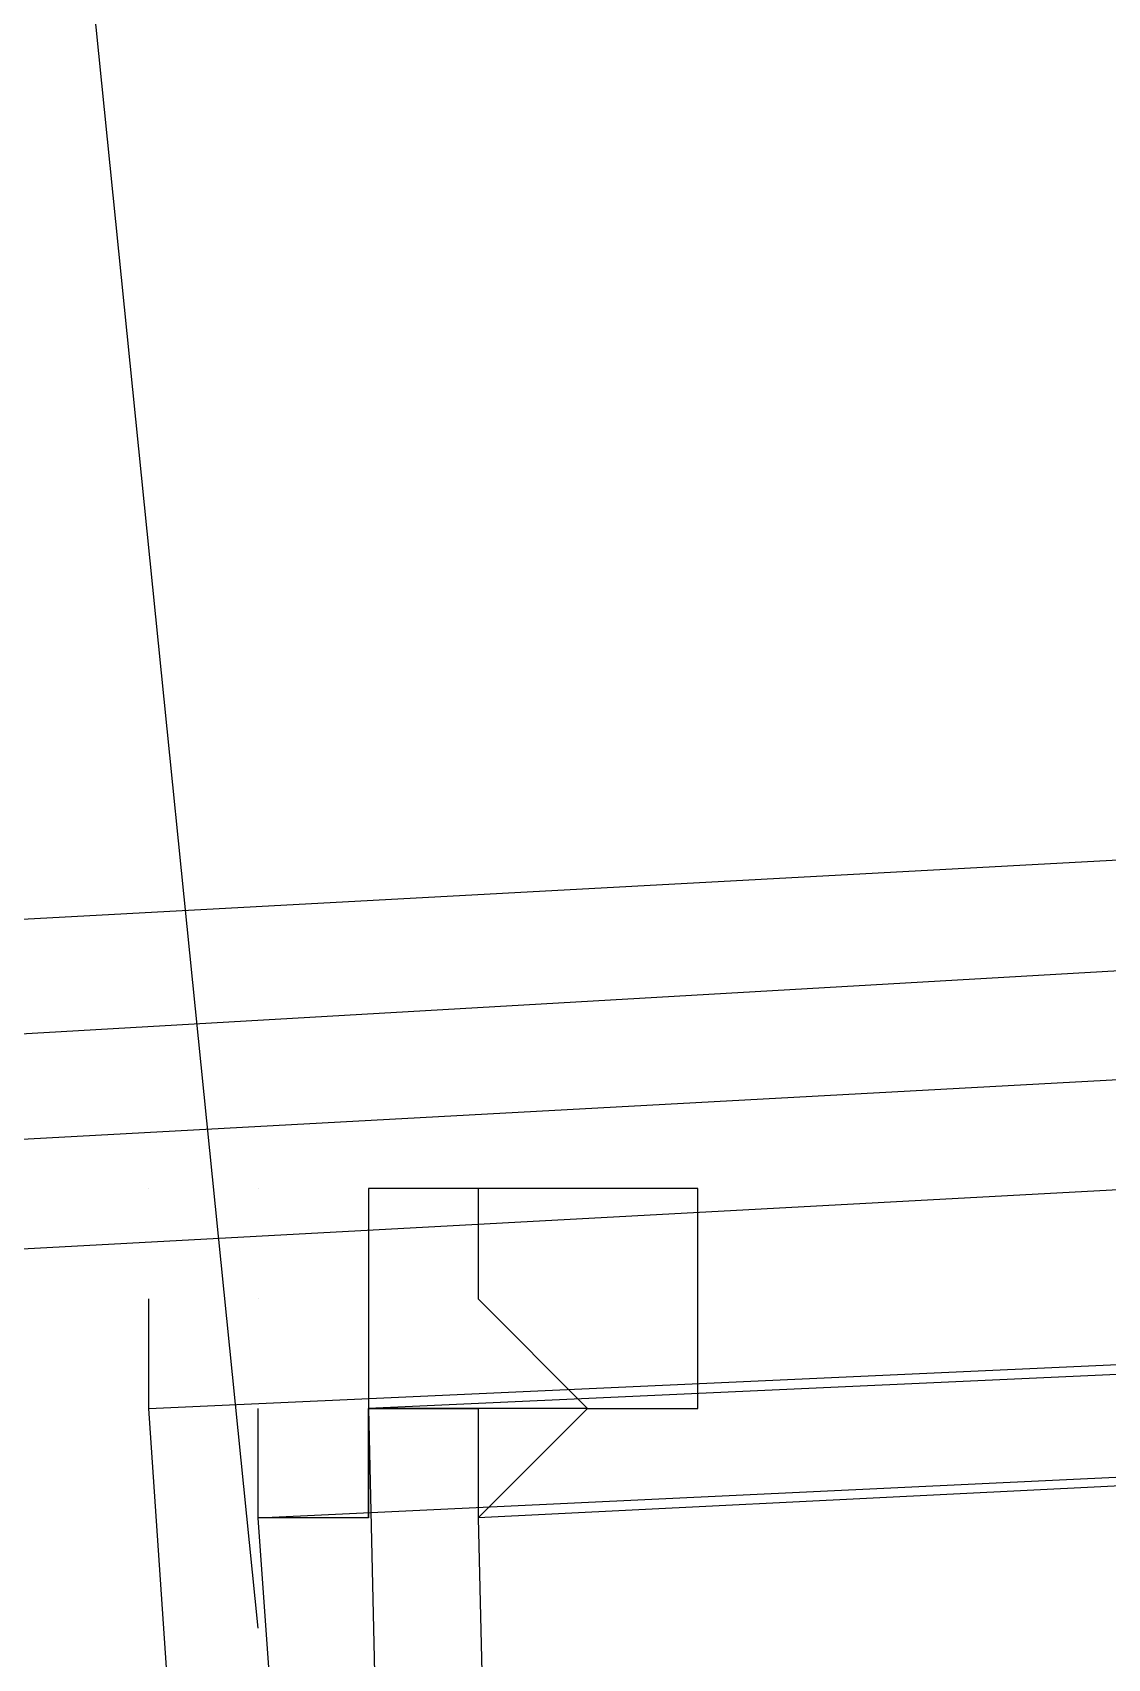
# Model space of a CAD drawing. Header units: feet. Extents: x -84 to 198, y -22 to 181.
# Drawn here: x 83.4659 to 83.5964, y 153.9607 to 154.1582 of the extents above; entities that cross this region are included whole.
import ezdxf

# ---------------------------------------------------------------- set-up
doc = ezdxf.new("R2010")
doc.units = ezdxf.units.FT
doc.layers.add('A-LINEA', color=7, linetype='CONTINUOUS')

msp = doc.modelspace()

# ---------------------------------------------------------------- linework, layer by layer
at = {"layer": 'A-LINEA'}
for p, q in [((83.4933, 153.9644), (82.96, 159.2311)), ((83.4933, 153.9644), (82.96, 159.2311)), ((83.48, 154.0178), (83.48, 154.0178)), ((83.48, 154.0178), (83.48, 154.0178)), ((83.4933, 154.0178), (83.4933, 154.0178)), ((83.4933, 154.0178), (83.4933, 154.0178)), ((83.5067, 154.0178), (83.5067, 154.0178)), ((83.5067, 154.0178), (83.5067, 154.0178)), ((83.4933, 154.0044), (83.4933, 154.0044)), ((83.4933, 154.0044), (83.4933, 154.0044)), ((83.5067, 154.0044), (83.5067, 154.0044)), ((83.5067, 154.0044), (83.5067, 154.0044)), ((83.4933, 153.9778), (83.4933, 153.9911)), ((83.4933, 153.9778), (83.4933, 153.9911)), ((83.52, 153.9911), (83.52, 153.9911)), ((83.52, 153.9911), (83.52, 153.9911))]:
    msp.add_line(p, q, dxfattribs=at)
for points in [[(83.6, 154.0578), (79.6667, 153.8444), (79.6667, 153.8178), (83.6, 154.0444), (83.6, 154.0578)], [(83.6, 154.0578), (79.6667, 153.8444), (79.6667, 153.8178), (83.6, 154.0444), (83.6, 154.0578)], [(83.6, 154.0311), (79.6667, 153.8178), (79.6667, 153.8044), (83.6, 154.0178), (83.6, 154.0311)], [(83.6, 154.0311), (79.6667, 153.8178), (79.6667, 153.8044), (83.6, 154.0178), (83.6, 154.0311)], [(83.52, 154.0178), (83.52, 154.0044), (83.52, 154.0044), (83.5333, 153.9911), (83.5333, 153.9911), (83.5067, 153.9911), (83.5067, 153.9911), (83.5067, 153.9778), (83.5067, 153.9778), (83.5067, 153.9778), (83.5067, 153.9778), (83.5067, 153.9778), (83.4933, 153.9778), (83.4933, 153.9778), (83.4933, 153.9778), (83.4933, 153.9911), (83.4933, 153.9911), (83.4933, 153.9911), (83.4933, 153.9911)], [(83.52, 154.0178), (83.52, 154.0044), (83.52, 154.0044), (83.5333, 153.9911), (83.5333, 153.9911), (83.5067, 153.9911), (83.5067, 153.9911), (83.5067, 153.9778), (83.5067, 153.9778), (83.5067, 153.9778), (83.5067, 153.9778), (83.5067, 153.9778), (83.4933, 153.9778), (83.4933, 153.9778), (83.4933, 153.9778), (83.4933, 153.9911), (83.4933, 153.9911), (83.4933, 153.9911), (83.4933, 153.9911)], [(83.5333, 154.0178), (83.52, 154.0178), (83.52, 154.0178), (83.5067, 154.0178), (83.5067, 154.0178), (83.5067, 154.0178), (83.5067, 153.9911), (83.5067, 153.9911), (83.52, 153.9911), (83.52, 153.9911), (83.52, 153.9911), (83.52, 153.9911), (83.52, 153.9911), (83.52, 153.9778)], [(83.5333, 154.0178), (83.52, 154.0178), (83.52, 154.0178), (83.5067, 154.0178), (83.5067, 154.0178), (83.5067, 154.0178), (83.5067, 153.9911), (83.5067, 153.9911), (83.52, 153.9911), (83.52, 153.9911), (83.52, 153.9911), (83.52, 153.9911), (83.52, 153.9911), (83.52, 153.9778)], [(83.52, 153.9778), (83.5333, 153.9911), (83.5333, 153.9911), (83.5333, 153.9911), (83.5333, 153.9911), (83.5333, 153.9911), (83.5467, 153.9911), (83.5467, 153.9911), (83.5467, 154.0178), (83.5467, 154.0178), (83.5333, 154.0178), (83.5333, 154.0178)], [(83.52, 153.9778), (83.5333, 153.9911), (83.5333, 153.9911), (83.5333, 153.9911), (83.5333, 153.9911), (83.5333, 153.9911), (83.5467, 153.9911), (83.5467, 153.9911), (83.5467, 154.0178), (83.5467, 154.0178), (83.5333, 154.0178), (83.5333, 154.0178)], [(83.8133, 153.4178), (83.52, 153.4044), (83.48, 153.9911), (83.7733, 154.0044), (83.8133, 153.4178)], [(83.48, 153.9911), (83.48, 154.0044), (83.48, 154.0044)], [(83.8133, 153.4178), (83.52, 153.4044), (83.48, 153.9911), (83.7733, 154.0044), (83.8133, 153.4178)], [(83.48, 153.9911), (83.48, 154.0044), (83.48, 154.0044)], [(83.52, 153.4044), (83.8133, 153.4178), (83.8, 154.0044), (83.5067, 153.9911), (83.52, 153.4044)], [(83.52, 153.4044), (83.8133, 153.4178), (83.8, 154.0044), (83.5067, 153.9911), (83.52, 153.4044)], [(83.8, 153.4311), (83.5333, 153.4178), (83.4933, 153.9778), (83.7733, 153.9911), (83.8, 153.4311)], [(83.8, 153.4311), (83.5333, 153.4178), (83.4933, 153.9778), (83.7733, 153.9911), (83.8, 153.4311)], [(83.5067, 153.9778), (83.5067, 153.9778), (83.5067, 153.9911), (83.5067, 153.9911)], [(83.5067, 153.9778), (83.5067, 153.9778), (83.5067, 153.9911), (83.5067, 153.9911)], [(83.5333, 153.4178), (83.8, 153.4311), (83.7867, 153.9911), (83.52, 153.9778), (83.5333, 153.4178)], [(83.5333, 153.4178), (83.8, 153.4311), (83.7867, 153.9911), (83.52, 153.9778), (83.5333, 153.4178)]]:
    msp.add_lwpolyline(points, dxfattribs=at)
msp.add_lwpolyline([(83.52, 153.9911), (83.52, 153.9911), (83.52, 153.9911), (83.52, 153.9911)], close=True, dxfattribs=at)
msp.add_lwpolyline([(83.52, 153.9911), (83.52, 153.9911), (83.52, 153.9911), (83.52, 153.9911)], close=True, dxfattribs=at)

doc.saveas('drawing.dxf')
